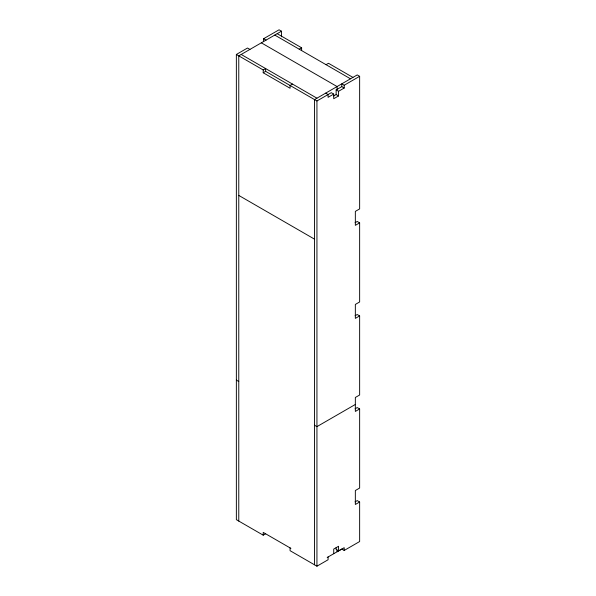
<?xml version="1.0" encoding="UTF-8"?>
<svg xmlns="http://www.w3.org/2000/svg" width="596" height="596" viewBox="0 0 596 596"><rect width="100%" height="100%" fill="white"/><g stroke="black" fill="none" stroke-linecap="round" stroke-linejoin="round"><path stroke-width="0.89" d="M337.083 89.348L337.083 86.554L261.339 42.83M265.637 533.793L263.216 535.186L236.359 519.675L236.359 54.459L247.504 48.023L249.925 49.416M263.618 41.511L263.618 38.718L279.062 29.8L281.483 31.193L281.483 36.758M281.483 31.193L238.773 55.853L238.773 521.075M263.216 69.963L265.637 68.57L265.637 71.356L263.216 72.757L263.216 69.963L236.359 54.459M299.207 49.185L301.628 47.792L301.628 50.578M292.494 84.073L290.073 85.474L290.073 88.26L263.216 72.757M326.072 64.688L328.485 63.295L352.929 77.406M265.637 71.356L316.938 100.977L331.309 92.678L333.723 94.079L333.723 98.727L338.558 95.941L338.558 91.285L344.197 88.029L344.197 85.235L359.641 76.325L359.641 208.913L355.343 211.394L355.343 225.348L359.641 222.867L359.641 301.956L355.343 304.437L355.343 318.391L359.641 315.91L359.641 394.999L355.343 397.48L355.343 411.434L359.641 408.953L359.641 488.042L355.343 490.523L355.343 504.484L359.641 502.003L359.641 541.54L344.197 550.458L341.784 549.065L327.189 557.491M333.723 95.941L336.144 94.541L336.144 89.892L341.784 86.636L344.197 88.029M333.723 94.079L328.083 97.334L328.083 94.541L325.662 93.147M355.074 222.71L357.228 221.474L359.641 222.867M355.074 315.753L357.228 314.517L359.641 315.91M355.343 404.46L316.938 426.632L314.517 425.239M355.074 408.804L357.228 407.56L359.641 408.953M355.074 501.847L357.228 500.603L359.641 502.003M336.144 547.672L336.144 549.527L338.558 550.928L344.197 547.672L344.197 550.458M290.073 547.903L290.073 550.689L316.938 566.2L328.083 559.763L328.083 556.977M359.641 76.325L357.228 74.925L314.517 99.584L314.517 564.807M277.185 33.674L301.628 47.792M274.763 35.075L350.508 78.806M263.618 38.718L266.04 40.111M344.197 85.235L341.784 83.842L341.784 86.636M336.144 89.892L338.558 91.285M336.144 94.541L338.558 95.941M241.194 54.459L316.938 98.184M238.773 195.421L314.517 239.152M236.359 380.114L238.773 381.507M290.915 548.387L263.216 532.392L263.216 535.186M338.558 550.928L338.558 546.271L333.723 549.065L333.723 553.714M337.083 549.914L337.083 551.777M316.938 100.977L316.938 566.2"/></g></svg>
